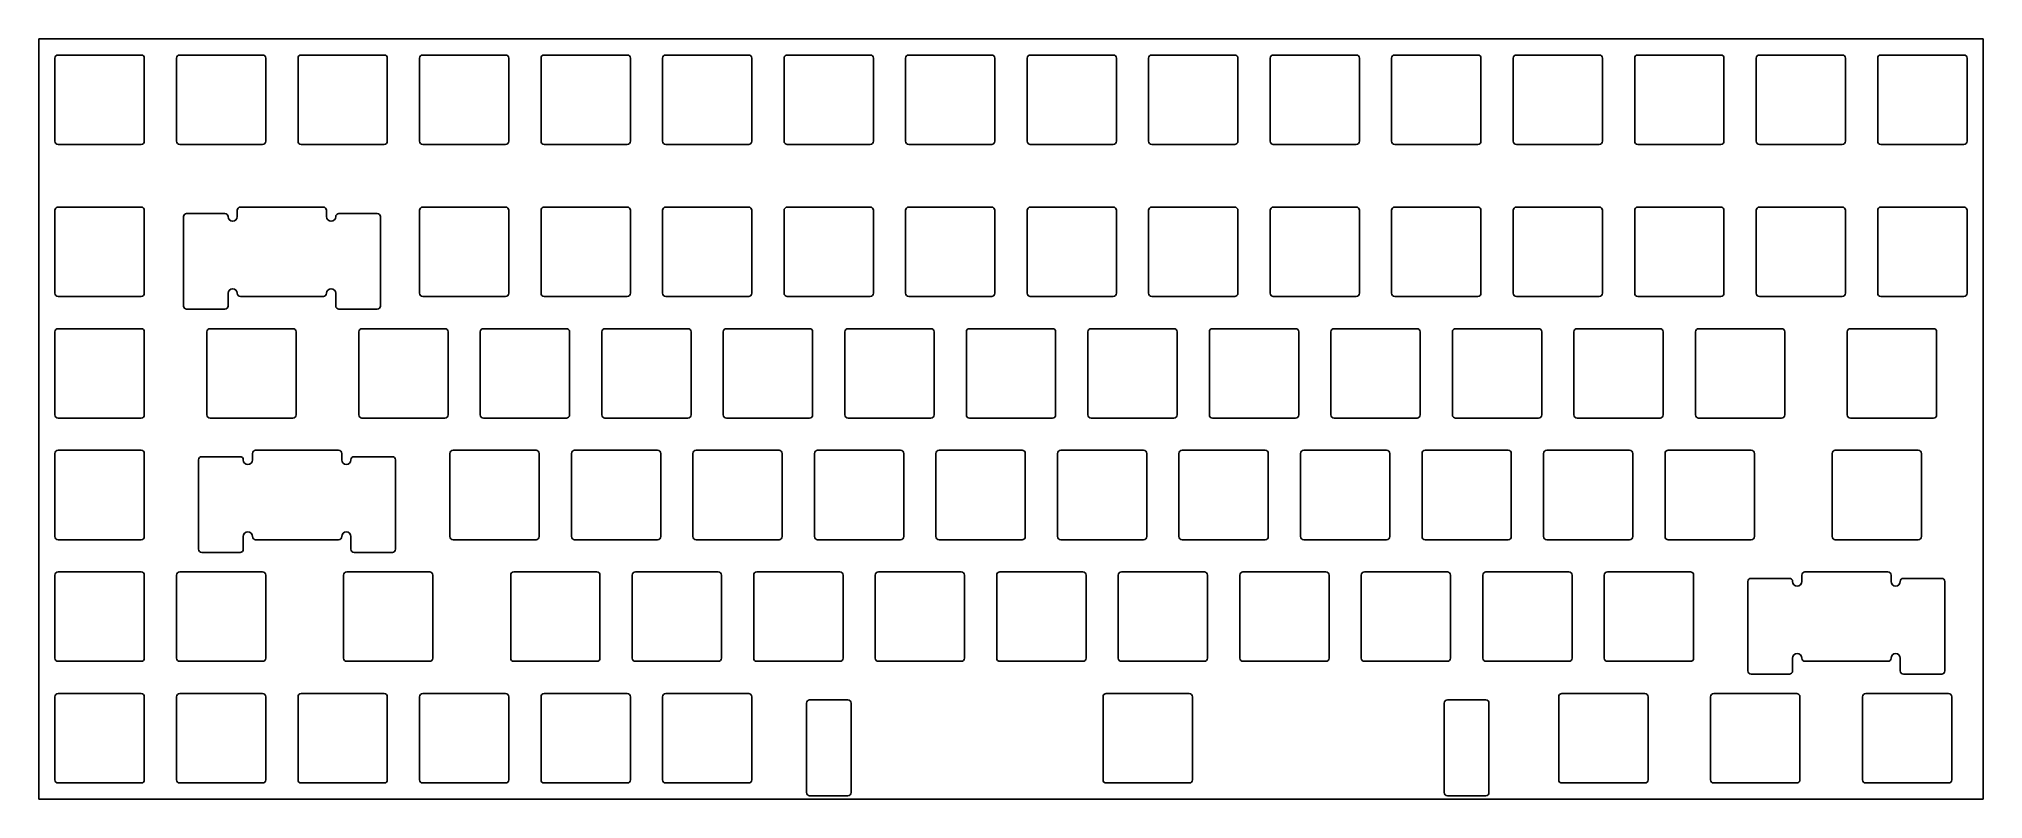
# Model space of a CAD drawing. Extents: x -152 to 152, y -60 to 60.
import ezdxf

# ---------------------------------------------------------------- set-up
doc = ezdxf.new("R2010")
doc.units = 0
doc.header["$MEASUREMENT"] = 0
doc.layers.add('MODELSKETCH_VISIBLE', color=7, linetype='CONTINUOUS')

msp = doc.modelspace()

# ---------------------------------------------------------------- linework, layer by layer
at = {"layer": 'MODELSKETCH_VISIBLE'}
for p, q in [((-152.4, -59.53125), (-152.4, 59.53125)), ((152.4, 59.53125), (-152.4, 59.53125)), ((152.4, -59.53125), (152.4, 59.53125)), ((-149.875, 56.50625), (-149.875, 43.50625)), ((-136.375, 57.00625), (-149.375, 57.00625)), ((-135.875, 56.50625), (-135.875, 43.50625)), ((-130.825, 56.50625), (-130.825, 43.50625)), ((-117.325, 57.00625), (-130.325, 57.00625)), ((-116.825, 56.50625), (-116.825, 43.50625)), ((-111.775, 56.50625), (-111.775, 43.50625)), ((-98.275, 57.00625), (-111.275, 57.00625)), ((-97.775, 56.50625), (-97.775, 43.50625)), ((-92.725, 56.50625), (-92.725, 43.50625)), ((-79.225, 57.00625), (-92.225, 57.00625)), ((-78.725, 56.50625), (-78.725, 43.50625)), ((-73.675, 56.50625), (-73.675, 43.50625)), ((-60.175, 57.00625), (-73.175, 57.00625)), ((-59.675, 56.50625), (-59.675, 43.50625)), ((-54.625, 56.50625), (-54.625, 43.50625)), ((-41.125, 57.00625), (-54.125, 57.00625)), ((-40.625, 56.50625), (-40.625, 43.50625)), ((-35.575, 56.50625), (-35.575, 43.50625)), ((-22.075, 57.00625), (-35.075, 57.00625)), ((-21.575, 56.50625), (-21.575, 43.50625)), ((-16.525, 56.50625), (-16.525, 43.50625)), ((-3.025, 57.00625), (-16.025, 57.00625)), ((-2.525, 56.50625), (-2.525, 43.50625)), ((2.525, 56.50625), (2.525, 43.50625)), ((16.025, 57.00625), (3.025, 57.00625)), ((16.525, 56.50625), (16.525, 43.50625)), ((21.575, 56.50625), (21.575, 43.50625)), ((35.075, 57.00625), (22.075, 57.00625)), ((35.575, 56.50625), (35.575, 43.50625)), ((40.625, 56.50625), (40.625, 43.50625)), ((54.125, 57.00625), (41.125, 57.00625)), ((54.625, 56.50625), (54.625, 43.50625)), ((59.675, 56.50625), (59.675, 43.50625)), ((73.175, 57.00625), (60.175, 57.00625)), ((73.675, 56.50625), (73.675, 43.50625)), ((78.725, 56.50625), (78.725, 43.50625)), ((92.225, 57.00625), (79.225, 57.00625)), ((92.725, 56.50625), (92.725, 43.50625)), ((97.775, 56.50625), (97.775, 43.50625)), ((111.275, 57.00625), (98.275, 57.00625)), ((111.775, 56.50625), (111.775, 43.50625)), ((116.825, 56.50625), (116.825, 43.50625)), ((130.325, 57.00625), (117.325, 57.00625)), ((130.825, 56.50625), (130.825, 43.50625)), ((135.875, 56.50625), (135.875, 43.50625)), ((149.375, 57.00625), (136.375, 57.00625)), ((149.875, 56.50625), (149.875, 43.50625)), ((-136.375, 43.00625), (-149.375, 43.00625)), ((-117.325, 43.00625), (-130.325, 43.00625)), ((-98.275, 43.00625), (-111.275, 43.00625)), ((-79.225, 43.00625), (-92.225, 43.00625)), ((-60.175, 43.00625), (-73.175, 43.00625)), ((-41.125, 43.00625), (-54.125, 43.00625)), ((-22.075, 43.00625), (-35.075, 43.00625)), ((-3.025, 43.00625), (-16.025, 43.00625)), ((16.025, 43.00625), (3.025, 43.00625)), ((35.075, 43.00625), (22.075, 43.00625)), ((54.125, 43.00625), (41.125, 43.00625)), ((73.175, 43.00625), (60.175, 43.00625)), ((92.225, 43.00625), (79.225, 43.00625)), ((111.275, 43.00625), (98.275, 43.00625)), ((130.325, 43.00625), (117.325, 43.00625)), ((149.375, 43.00625), (136.375, 43.00625)), ((-149.875, 32.69375), (-149.875, 19.69375)), ((-136.375, 33.19375), (-149.375, 33.19375)), ((-135.875, 32.69375), (-135.875, 19.69375)), ((-129.738, 31.69375), (-129.738, 17.69375)), ((-123.238, 32.19375), (-129.238, 32.19375)), ((-121.3, 32.69375), (-121.3, 31.69375)), ((-107.8, 33.19375), (-120.8, 33.19375)), ((-107.3, 32.69375), (-107.3, 31.69375)), ((-99.362, 32.19375), (-105.362, 32.19375)), ((-98.862, 31.69375), (-98.862, 17.69375)), ((-92.725, 32.69375), (-92.725, 19.69375)), ((-79.225, 33.19375), (-92.225, 33.19375)), ((-78.725, 32.69375), (-78.725, 19.69375)), ((-73.675, 32.69375), (-73.675, 19.69375)), ((-60.175, 33.19375), (-73.175, 33.19375)), ((-59.675, 32.69375), (-59.675, 19.69375)), ((-54.625, 32.69375), (-54.625, 19.69375)), ((-41.125, 33.19375), (-54.125, 33.19375)), ((-40.625, 32.69375), (-40.625, 19.69375)), ((-35.575, 32.69375), (-35.575, 19.69375)), ((-22.075, 33.19375), (-35.075, 33.19375)), ((-21.575, 32.69375), (-21.575, 19.69375)), ((-16.525, 32.69375), (-16.525, 19.69375)), ((-3.025, 33.19375), (-16.025, 33.19375)), ((-2.525, 32.69375), (-2.525, 19.69375)), ((2.525, 32.69375), (2.525, 19.69375)), ((16.025, 33.19375), (3.025, 33.19375)), ((16.525, 32.69375), (16.525, 19.69375)), ((21.575, 32.69375), (21.575, 19.69375)), ((35.075, 33.19375), (22.075, 33.19375)), ((35.575, 32.69375), (35.575, 19.69375)), ((40.625, 32.69375), (40.625, 19.69375)), ((54.125, 33.19375), (41.125, 33.19375)), ((54.625, 32.69375), (54.625, 19.69375)), ((59.675, 32.69375), (59.675, 19.69375)), ((73.175, 33.19375), (60.175, 33.19375)), ((73.675, 32.69375), (73.675, 19.69375)), ((78.725, 32.69375), (78.725, 19.69375)), ((92.225, 33.19375), (79.225, 33.19375)), ((92.725, 32.69375), (92.725, 19.69375)), ((97.775, 32.69375), (97.775, 19.69375)), ((111.275, 33.19375), (98.275, 33.19375)), ((111.775, 32.69375), (111.775, 19.69375)), ((116.825, 32.69375), (116.825, 19.69375)), ((130.325, 33.19375), (117.325, 33.19375)), ((130.825, 32.69375), (130.825, 19.69375)), ((135.875, 32.69375), (135.875, 19.69375)), ((149.375, 33.19375), (136.375, 33.19375)), ((149.875, 32.69375), (149.875, 19.69375)), ((-136.375, 19.19375), (-149.375, 19.19375)), ((-122.738, 19.69375), (-122.738, 17.69375)), ((-107.8, 19.19375), (-120.8, 19.19375)), ((-105.862, 19.69375), (-105.862, 17.69375)), ((-79.225, 19.19375), (-92.225, 19.19375)), ((-60.175, 19.19375), (-73.175, 19.19375)), ((-41.125, 19.19375), (-54.125, 19.19375)), ((-22.075, 19.19375), (-35.075, 19.19375)), ((-3.025, 19.19375), (-16.025, 19.19375)), ((16.025, 19.19375), (3.025, 19.19375)), ((35.075, 19.19375), (22.075, 19.19375)), ((54.125, 19.19375), (41.125, 19.19375)), ((73.175, 19.19375), (60.175, 19.19375)), ((92.225, 19.19375), (79.225, 19.19375)), ((111.275, 19.19375), (98.275, 19.19375)), ((130.325, 19.19375), (117.325, 19.19375)), ((149.375, 19.19375), (136.375, 19.19375)), ((-123.238, 17.19375), (-129.238, 17.19375)), ((-99.362, 17.19375), (-105.362, 17.19375)), ((-149.875, 13.64375), (-149.875, 0.64375)), ((-136.375, 14.14375), (-149.375, 14.14375)), ((-135.875, 13.64375), (-135.875, 0.64375)), ((-126.0625, 13.64375), (-126.0625, 0.64375)), ((-112.5625, 14.14375), (-125.5625, 14.14375)), ((-112.0625, 13.64375), (-112.0625, 0.64375)), ((-102.25, 13.64375), (-102.25, 0.64375)), ((-88.75, 14.14375), (-101.75, 14.14375)), ((-88.25, 13.64375), (-88.25, 0.64375)), ((-83.2, 13.64375), (-83.2, 0.64375)), ((-69.7, 14.14375), (-82.7, 14.14375)), ((-69.2, 13.64375), (-69.2, 0.64375)), ((-64.15, 13.64375), (-64.15, 0.64375)), ((-50.65, 14.14375), (-63.65, 14.14375)), ((-50.15, 13.64375), (-50.15, 0.64375)), ((-45.1, 13.64375), (-45.1, 0.64375)), ((-31.6, 14.14375), (-44.6, 14.14375)), ((-31.1, 13.64375), (-31.1, 0.64375)), ((-26.05, 13.64375), (-26.05, 0.64375)), ((-12.55, 14.14375), (-25.55, 14.14375)), ((-12.05, 13.64375), (-12.05, 0.64375)), ((-7, 13.64375), (-7, 0.64375)), ((6.5, 14.14375), (-6.5, 14.14375)), ((7, 13.64375), (7, 0.64375)), ((12.05, 13.64375), (12.05, 0.64375)), ((25.55, 14.14375), (12.55, 14.14375)), ((26.05, 13.64375), (26.05, 0.64375)), ((31.1, 13.64375), (31.1, 0.64375)), ((44.6, 14.14375), (31.6, 14.14375)), ((45.1, 13.64375), (45.1, 0.64375)), ((50.15, 13.64375), (50.15, 0.64375)), ((63.65, 14.14375), (50.65, 14.14375)), ((64.15, 13.64375), (64.15, 0.64375)), ((69.2, 13.64375), (69.2, 0.64375)), ((82.7, 14.14375), (69.7, 14.14375)), ((83.2, 13.64375), (83.2, 0.64375)), ((88.25, 13.64375), (88.25, 0.64375)), ((101.75, 14.14375), (88.75, 14.14375)), ((102.25, 13.64375), (102.25, 0.64375)), ((107.3, 13.64375), (107.3, 0.64375)), ((120.8, 14.14375), (107.8, 14.14375)), ((121.3, 13.64375), (121.3, 0.64375)), ((131.1125, 13.64375), (131.1125, 0.64375)), ((144.6125, 14.14375), (131.6125, 14.14375)), ((145.1125, 13.64375), (145.1125, 0.64375)), ((-136.375, 0.14375), (-149.375, 0.14375)), ((-112.5625, 0.14375), (-125.5625, 0.14375)), ((-88.75, 0.14375), (-101.75, 0.14375)), ((-69.7, 0.14375), (-82.7, 0.14375)), ((-50.65, 0.14375), (-63.65, 0.14375)), ((-31.6, 0.14375), (-44.6, 0.14375)), ((-12.55, 0.14375), (-25.55, 0.14375)), ((6.5, 0.14375), (-6.5, 0.14375)), ((25.55, 0.14375), (12.55, 0.14375)), ((44.6, 0.14375), (31.6, 0.14375)), ((63.65, 0.14375), (50.65, 0.14375)), ((82.7, 0.14375), (69.7, 0.14375)), ((101.75, 0.14375), (88.75, 0.14375)), ((120.8, 0.14375), (107.8, 0.14375)), ((144.6125, 0.14375), (131.6125, 0.14375)), ((-149.875, -5.40625), (-149.875, -18.40625)), ((-136.375, -4.90625), (-149.375, -4.90625)), ((-135.875, -5.40625), (-135.875, -18.40625)), ((-120.85675, -5.90625), (-126.85675, -5.90625)), ((-118.91875, -5.40625), (-118.91875, -6.40625)), ((-105.41875, -4.90625), (-118.41875, -4.90625)), ((-104.91875, -5.40625), (-104.91875, -6.40625)), ((-96.98075, -5.90625), (-102.98075, -5.90625)), ((-87.9625, -5.40625), (-87.9625, -18.40625)), ((-74.4625, -4.90625), (-87.4625, -4.90625)), ((-73.9625, -5.40625), (-73.9625, -18.40625)), ((-68.9125, -5.40625), (-68.9125, -18.40625)), ((-55.4125, -4.90625), (-68.4125, -4.90625)), ((-54.9125, -5.40625), (-54.9125, -18.40625)), ((-49.8625, -5.40625), (-49.8625, -18.40625)), ((-36.3625, -4.90625), (-49.3625, -4.90625)), ((-35.8625, -5.40625), (-35.8625, -18.40625)), ((-30.8125, -5.40625), (-30.8125, -18.40625)), ((-17.3125, -4.90625), (-30.3125, -4.90625)), ((-16.8125, -5.40625), (-16.8125, -18.40625)), ((-11.7625, -5.40625), (-11.7625, -18.40625)), ((1.7375, -4.90625), (-11.2625, -4.90625)), ((2.2375, -5.40625), (2.2375, -18.40625)), ((7.2875, -5.40625), (7.2875, -18.40625)), ((20.7875, -4.90625), (7.7875, -4.90625)), ((21.2875, -5.40625), (21.2875, -18.40625)), ((26.3375, -5.40625), (26.3375, -18.40625)), ((39.8375, -4.90625), (26.8375, -4.90625)), ((40.3375, -5.40625), (40.3375, -18.40625)), ((45.3875, -5.40625), (45.3875, -18.40625)), ((58.8875, -4.90625), (45.8875, -4.90625)), ((59.3875, -5.40625), (59.3875, -18.40625)), ((64.4375, -5.40625), (64.4375, -18.40625)), ((77.9375, -4.90625), (64.9375, -4.90625)), ((78.4375, -5.40625), (78.4375, -18.40625)), ((83.4875, -5.40625), (83.4875, -18.40625)), ((96.9875, -4.90625), (83.9875, -4.90625)), ((97.4875, -5.40625), (97.4875, -18.40625)), ((102.5375, -5.40625), (102.5375, -18.40625)), ((116.0375, -4.90625), (103.0375, -4.90625)), ((116.5375, -5.40625), (116.5375, -18.40625)), ((128.73125, -5.40625), (128.73125, -18.40625)), ((142.23125, -4.90625), (129.23125, -4.90625)), ((142.73125, -5.40625), (142.73125, -18.40625)), ((-127.35675, -6.40625), (-127.35675, -20.40625)), ((-96.48075, -6.40625), (-96.48075, -20.40625)), ((-136.375, -18.90625), (-149.375, -18.90625)), ((-120.85675, -20.90625), (-126.85675, -20.90625)), ((-120.35675, -18.40625), (-120.35675, -20.40625)), ((-105.41875, -18.90625), (-118.41875, -18.90625)), ((-103.48075, -18.40625), (-103.48075, -20.40625)), ((-96.98075, -20.90625), (-102.98075, -20.90625)), ((-74.4625, -18.90625), (-87.4625, -18.90625)), ((-55.4125, -18.90625), (-68.4125, -18.90625)), ((-36.3625, -18.90625), (-49.3625, -18.90625)), ((-17.3125, -18.90625), (-30.3125, -18.90625)), ((1.7375, -18.90625), (-11.2625, -18.90625)), ((20.7875, -18.90625), (7.7875, -18.90625)), ((39.8375, -18.90625), (26.8375, -18.90625)), ((58.8875, -18.90625), (45.8875, -18.90625)), ((77.9375, -18.90625), (64.9375, -18.90625)), ((96.9875, -18.90625), (83.9875, -18.90625)), ((116.0375, -18.90625), (103.0375, -18.90625)), ((142.23125, -18.90625), (129.23125, -18.90625)), ((-136.375, -23.95625), (-149.375, -23.95625)), ((-117.325, -23.95625), (-130.325, -23.95625)), ((-91.13125, -23.95625), (-104.13125, -23.95625)), ((-64.9375, -23.95625), (-77.9375, -23.95625)), ((-45.8875, -23.95625), (-58.8875, -23.95625)), ((-26.8375, -23.95625), (-39.8375, -23.95625)), ((-7.7875, -23.95625), (-20.7875, -23.95625)), ((11.2625, -23.95625), (-1.7375, -23.95625)), ((30.3125, -23.95625), (17.3125, -23.95625)), ((49.3625, -23.95625), (36.3625, -23.95625)), ((68.4125, -23.95625), (55.4125, -23.95625)), ((87.4625, -23.95625), (74.4625, -23.95625)), ((106.5125, -23.95625), (93.5125, -23.95625)), ((137.46875, -23.95625), (124.46875, -23.95625)), ((-149.875, -24.45625), (-149.875, -37.45625)), ((-135.875, -24.45625), (-135.875, -37.45625)), ((-130.825, -24.45625), (-130.825, -37.45625)), ((-116.825, -24.45625), (-116.825, -37.45625)), ((-104.63125, -24.45625), (-104.63125, -37.45625)), ((-90.63125, -24.45625), (-90.63125, -37.45625)), ((-78.4375, -24.45625), (-78.4375, -37.45625)), ((-64.4375, -24.45625), (-64.4375, -37.45625)), ((-59.3875, -24.45625), (-59.3875, -37.45625)), ((-45.3875, -24.45625), (-45.3875, -37.45625)), ((-40.3375, -24.45625), (-40.3375, -37.45625)), ((-26.3375, -24.45625), (-26.3375, -37.45625)), ((-21.2875, -24.45625), (-21.2875, -37.45625)), ((-7.2875, -24.45625), (-7.2875, -37.45625)), ((-2.2375, -24.45625), (-2.2375, -37.45625)), ((11.7625, -24.45625), (11.7625, -37.45625)), ((16.8125, -24.45625), (16.8125, -37.45625)), ((30.8125, -24.45625), (30.8125, -37.45625)), ((35.8625, -24.45625), (35.8625, -37.45625)), ((49.8625, -24.45625), (49.8625, -37.45625)), ((54.9125, -24.45625), (54.9125, -37.45625)), ((68.9125, -24.45625), (68.9125, -37.45625)), ((73.9625, -24.45625), (73.9625, -37.45625)), ((87.9625, -24.45625), (87.9625, -37.45625)), ((93.0125, -24.45625), (93.0125, -37.45625)), ((107.0125, -24.45625), (107.0125, -37.45625)), ((115.53075, -25.45625), (115.53075, -39.45625)), ((122.03075, -24.95625), (116.03075, -24.95625)), ((123.96875, -24.45625), (123.96875, -25.45625)), ((137.96875, -24.45625), (137.96875, -25.45625)), ((145.90675, -24.95625), (139.90675, -24.95625)), ((146.40675, -25.45625), (146.40675, -39.45625)), ((-136.375, -37.95625), (-149.375, -37.95625)), ((-117.325, -37.95625), (-130.325, -37.95625)), ((-91.13125, -37.95625), (-104.13125, -37.95625)), ((-64.9375, -37.95625), (-77.9375, -37.95625)), ((-45.8875, -37.95625), (-58.8875, -37.95625)), ((-26.8375, -37.95625), (-39.8375, -37.95625)), ((-7.7875, -37.95625), (-20.7875, -37.95625)), ((11.2625, -37.95625), (-1.7375, -37.95625)), ((30.3125, -37.95625), (17.3125, -37.95625)), ((49.3625, -37.95625), (36.3625, -37.95625)), ((68.4125, -37.95625), (55.4125, -37.95625)), ((87.4625, -37.95625), (74.4625, -37.95625)), ((106.5125, -37.95625), (93.5125, -37.95625)), ((122.53075, -39.45625), (122.53075, -37.45625)), ((137.46875, -37.95625), (124.46875, -37.95625)), ((139.40675, -37.45625), (139.40675, -39.45625)), ((122.03075, -39.95625), (116.03075, -39.95625)), ((145.90675, -39.95625), (139.90675, -39.95625)), ((-149.875, -43.50625), (-149.875, -56.50625)), ((-136.375, -43.00625), (-149.375, -43.00625)), ((-135.875, -43.50625), (-135.875, -56.50625)), ((-130.825, -43.50625), (-130.825, -56.50625)), ((-117.325, -43.00625), (-130.325, -43.00625)), ((-116.825, -43.50625), (-116.825, -56.50625)), ((-111.775, -43.50625), (-111.775, -56.50625)), ((-98.275, -43.00625), (-111.275, -43.00625)), ((-97.775, -43.50625), (-97.775, -56.50625)), ((-92.725, -43.50625), (-92.725, -56.50625)), ((-79.225, -43.00625), (-92.225, -43.00625)), ((-78.725, -43.50625), (-78.725, -56.50625)), ((-73.675, -43.50625), (-73.675, -56.50625)), ((-60.175, -43.00625), (-73.175, -43.00625)), ((-59.675, -43.50625), (-59.675, -56.50625)), ((-54.625, -43.50625), (-54.625, -56.50625)), ((-41.125, -43.00625), (-54.125, -43.00625)), ((-40.625, -43.50625), (-40.625, -56.50625)), ((-32.06875, -44.50625), (-32.06875, -58.50625)), ((-25.56875, -44.00625), (-31.56875, -44.00625)), ((-25.06875, -44.50625), (-25.06875, -58.50625)), ((14.43125, -43.50625), (14.43125, -56.50625)), ((27.93125, -43.00625), (14.93125, -43.00625)), ((28.43125, -43.50625), (28.43125, -56.50625)), ((67.93125, -44.50625), (67.93125, -58.50625)), ((74.43125, -44.00625), (68.43125, -44.00625)), ((74.93125, -44.50625), (74.93125, -58.50625)), ((85.86875, -43.50625), (85.86875, -56.50625)), ((99.36875, -43.00625), (86.36875, -43.00625)), ((99.86875, -43.50625), (99.86875, -56.50625)), ((109.68125, -43.50625), (109.68125, -56.50625)), ((123.18125, -43.00625), (110.18125, -43.00625)), ((123.68125, -43.50625), (123.68125, -56.50625)), ((133.49375, -43.50625), (133.49375, -56.50625)), ((146.99375, -43.00625), (133.99375, -43.00625)), ((147.49375, -43.50625), (147.49375, -56.50625)), ((-136.375, -57.00625), (-149.375, -57.00625)), ((-117.325, -57.00625), (-130.325, -57.00625)), ((-98.275, -57.00625), (-111.275, -57.00625)), ((-79.225, -57.00625), (-92.225, -57.00625)), ((-60.175, -57.00625), (-73.175, -57.00625)), ((-41.125, -57.00625), (-54.125, -57.00625)), ((27.93125, -57.00625), (14.93125, -57.00625)), ((99.36875, -57.00625), (86.36875, -57.00625)), ((123.18125, -57.00625), (110.18125, -57.00625)), ((146.99375, -57.00625), (133.99375, -57.00625)), ((152.4, -59.53125), (-152.4, -59.53125)), ((-25.56875, -59.00625), (-31.56875, -59.00625)), ((74.43125, -59.00625), (68.43125, -59.00625))]:
    msp.add_line(p, q, dxfattribs=at)
for centre, radius, start, end in [((-149.375, 56.50625), 0.5, 90, 180), ((-136.375, 56.50625), 0.5, 0, 90), ((-130.325, 56.50625), 0.5, 90, 180), ((-117.325, 56.50625), 0.5, 0, 90), ((-111.275, 56.50625), 0.5, 90, 180), ((-98.275, 56.50625), 0.5, 0, 90), ((-92.225, 56.50625), 0.5, 90, 180), ((-79.225, 56.50625), 0.5, 0, 90), ((-73.175, 56.50625), 0.5, 90, 180), ((-60.175, 56.50625), 0.5, 0, 90), ((-54.125, 56.50625), 0.5, 90, 180), ((-41.125, 56.50625), 0.5, 0, 90), ((-35.075, 56.50625), 0.5, 90, 180), ((-22.075, 56.50625), 0.5, 0, 90), ((-16.025, 56.50625), 0.5, 90, 180), ((-3.025, 56.50625), 0.5, 0, 90), ((3.025, 56.50625), 0.5, 90, 180), ((16.025, 56.50625), 0.5, 0, 90), ((22.075, 56.50625), 0.5, 90, 180), ((35.075, 56.50625), 0.5, 0, 90), ((41.125, 56.50625), 0.5, 90, 180), ((54.125, 56.50625), 0.5, 0, 90), ((60.175, 56.50625), 0.5, 90, 180), ((73.175, 56.50625), 0.5, 0, 90), ((79.225, 56.50625), 0.5, 90, 180), ((92.225, 56.50625), 0.5, 0, 90), ((98.275, 56.50625), 0.5, 90, 180), ((111.275, 56.50625), 0.5, 0, 90), ((117.325, 56.50625), 0.5, 90, 180), ((130.325, 56.50625), 0.5, 0, 90), ((136.375, 56.50625), 0.5, 90, 180), ((149.375, 56.50625), 0.5, 0, 90), ((-149.375, 43.50625), 0.5, 180, 270), ((-136.375, 43.50625), 0.5, 270, 0), ((-130.325, 43.50625), 0.5, 180, 270), ((-117.325, 43.50625), 0.5, 270, 0), ((-111.275, 43.50625), 0.5, 180, 270), ((-98.275, 43.50625), 0.5, 270, 0), ((-92.225, 43.50625), 0.5, 180, 270), ((-79.225, 43.50625), 0.5, 270, 0), ((-73.175, 43.50625), 0.5, 180, 270), ((-60.175, 43.50625), 0.5, 270, 0), ((-54.125, 43.50625), 0.5, 180, 270), ((-41.125, 43.50625), 0.5, 270, 0), ((-35.075, 43.50625), 0.5, 180, 270), ((-22.075, 43.50625), 0.5, 270, 0), ((-16.025, 43.50625), 0.5, 180, 270), ((-3.025, 43.50625), 0.5, 270, 0), ((3.025, 43.50625), 0.5, 180, 270), ((16.025, 43.50625), 0.5, 270, 0), ((22.075, 43.50625), 0.5, 180, 270), ((35.075, 43.50625), 0.5, 270, 0), ((41.125, 43.50625), 0.5, 180, 270), ((54.125, 43.50625), 0.5, 270, 0), ((60.175, 43.50625), 0.5, 180, 270), ((73.175, 43.50625), 0.5, 270, 0), ((79.225, 43.50625), 0.5, 180, 270), ((92.225, 43.50625), 0.5, 270, 0), ((98.275, 43.50625), 0.5, 180, 270), ((111.275, 43.50625), 0.5, 270, 0), ((117.325, 43.50625), 0.5, 180, 270), ((130.325, 43.50625), 0.5, 270, 0), ((136.375, 43.50625), 0.5, 180, 270), ((149.375, 43.50625), 0.5, 270, 0), ((-149.375, 32.69375), 0.5, 90, 180), ((-136.375, 32.69375), 0.5, 0, 90), ((-129.238, 31.69375), 0.5, 90, 180), ((-123.238, 31.69375), 0.5, 0, 90), ((-122.019, 31.69375), 0.719, 180, 0), ((-120.8, 32.69375), 0.5, 90, 180), ((-107.8, 32.69375), 0.5, 0, 90), ((-106.581, 31.69375), 0.719, 180, 0), ((-105.362, 31.69375), 0.5, 90, 180), ((-99.362, 31.69375), 0.5, 0, 90), ((-92.225, 32.69375), 0.5, 90, 180), ((-79.225, 32.69375), 0.5, 0, 90), ((-73.175, 32.69375), 0.5, 90, 180), ((-60.175, 32.69375), 0.5, 0, 90), ((-54.125, 32.69375), 0.5, 90, 180), ((-41.125, 32.69375), 0.5, 0, 90), ((-35.075, 32.69375), 0.5, 90, 180), ((-22.075, 32.69375), 0.5, 0, 90), ((-16.025, 32.69375), 0.5, 90, 180), ((-3.025, 32.69375), 0.5, 0, 90), ((3.025, 32.69375), 0.5, 90, 180), ((16.025, 32.69375), 0.5, 0, 90), ((22.075, 32.69375), 0.5, 90, 180), ((35.075, 32.69375), 0.5, 0, 90), ((41.125, 32.69375), 0.5, 90, 180), ((54.125, 32.69375), 0.5, 0, 90), ((60.175, 32.69375), 0.5, 90, 180), ((73.175, 32.69375), 0.5, 0, 90), ((79.225, 32.69375), 0.5, 90, 180), ((92.225, 32.69375), 0.5, 0, 90), ((98.275, 32.69375), 0.5, 90, 180), ((111.275, 32.69375), 0.5, 0, 90), ((117.325, 32.69375), 0.5, 90, 180), ((130.325, 32.69375), 0.5, 0, 90), ((136.375, 32.69375), 0.5, 90, 180), ((149.375, 32.69375), 0.5, 0, 90), ((-149.375, 19.69375), 0.5, 180, 270), ((-136.375, 19.69375), 0.5, 270, 0), ((-122.019, 19.69375), 0.719, 0, 180), ((-120.8, 19.69375), 0.5, 180, 270), ((-107.8, 19.69375), 0.5, 270, 0), ((-106.581, 19.69375), 0.719, 0, 180), ((-92.225, 19.69375), 0.5, 180, 270), ((-79.225, 19.69375), 0.5, 270, 0), ((-73.175, 19.69375), 0.5, 180, 270), ((-60.175, 19.69375), 0.5, 270, 0), ((-54.125, 19.69375), 0.5, 180, 270), ((-41.125, 19.69375), 0.5, 270, 0), ((-35.075, 19.69375), 0.5, 180, 270), ((-22.075, 19.69375), 0.5, 270, 0), ((-16.025, 19.69375), 0.5, 180, 270), ((-3.025, 19.69375), 0.5, 270, 0), ((3.025, 19.69375), 0.5, 180, 270), ((16.025, 19.69375), 0.5, 270, 0), ((22.075, 19.69375), 0.5, 180, 270), ((35.075, 19.69375), 0.5, 270, 0), ((41.125, 19.69375), 0.5, 180, 270), ((54.125, 19.69375), 0.5, 270, 0), ((60.175, 19.69375), 0.5, 180, 270), ((73.175, 19.69375), 0.5, 270, 0), ((79.225, 19.69375), 0.5, 180, 270), ((92.225, 19.69375), 0.5, 270, 0), ((98.275, 19.69375), 0.5, 180, 270), ((111.275, 19.69375), 0.5, 270, 0), ((117.325, 19.69375), 0.5, 180, 270), ((130.325, 19.69375), 0.5, 270, 0), ((136.375, 19.69375), 0.5, 180, 270), ((149.375, 19.69375), 0.5, 270, 0), ((-129.238, 17.69375), 0.5, 180, 270), ((-123.238, 17.69375), 0.5, 270, 0), ((-105.362, 17.69375), 0.5, 180, 270), ((-99.362, 17.69375), 0.5, 270, 0), ((-149.375, 13.64375), 0.5, 90, 180), ((-136.375, 13.64375), 0.5, 0, 90), ((-125.5625, 13.64375), 0.5, 90, 180), ((-112.5625, 13.64375), 0.5, 0, 90), ((-101.75, 13.64375), 0.5, 90, 180), ((-88.75, 13.64375), 0.5, 0, 90), ((-82.7, 13.64375), 0.5, 90, 180), ((-69.7, 13.64375), 0.5, 0, 90), ((-63.65, 13.64375), 0.5, 90, 180), ((-50.65, 13.64375), 0.5, 0, 90), ((-44.6, 13.64375), 0.5, 90, 180), ((-31.6, 13.64375), 0.5, 0, 90), ((-25.55, 13.64375), 0.5, 90, 180), ((-12.55, 13.64375), 0.5, 0, 90), ((-6.5, 13.64375), 0.5, 90, 180), ((6.5, 13.64375), 0.5, 0, 90), ((12.55, 13.64375), 0.5, 90, 180), ((25.55, 13.64375), 0.5, 0, 90), ((31.6, 13.64375), 0.5, 90, 180), ((44.6, 13.64375), 0.5, 0, 90), ((50.65, 13.64375), 0.5, 90, 180), ((63.65, 13.64375), 0.5, 0, 90), ((69.7, 13.64375), 0.5, 90, 180), ((82.7, 13.64375), 0.5, 0, 90), ((88.75, 13.64375), 0.5, 90, 180), ((101.75, 13.64375), 0.5, 0, 90), ((107.8, 13.64375), 0.5, 90, 180), ((120.8, 13.64375), 0.5, 0, 90), ((131.6125, 13.64375), 0.5, 90, 180), ((144.6125, 13.64375), 0.5, 0, 90), ((-149.375, 0.64375), 0.5, 180, 270), ((-136.375, 0.64375), 0.5, 270, 0), ((-125.5625, 0.64375), 0.5, 180, 270), ((-112.5625, 0.64375), 0.5, 270, 0), ((-101.75, 0.64375), 0.5, 180, 270), ((-88.75, 0.64375), 0.5, 270, 0), ((-82.7, 0.64375), 0.5, 180, 270), ((-69.7, 0.64375), 0.5, 270, 0), ((-63.65, 0.64375), 0.5, 180, 270), ((-50.65, 0.64375), 0.5, 270, 0), ((-44.6, 0.64375), 0.5, 180, 270), ((-31.6, 0.64375), 0.5, 270, 0), ((-25.55, 0.64375), 0.5, 180, 270), ((-12.55, 0.64375), 0.5, 270, 0), ((-6.5, 0.64375), 0.5, 180, 270), ((6.5, 0.64375), 0.5, 270, 0), ((12.55, 0.64375), 0.5, 180, 270), ((25.55, 0.64375), 0.5, 270, 0), ((31.6, 0.64375), 0.5, 180, 270), ((44.6, 0.64375), 0.5, 270, 0), ((50.65, 0.64375), 0.5, 180, 270), ((63.65, 0.64375), 0.5, 270, 0), ((69.7, 0.64375), 0.5, 180, 270), ((82.7, 0.64375), 0.5, 270, 0), ((88.75, 0.64375), 0.5, 180, 270), ((101.75, 0.64375), 0.5, 270, 0), ((107.8, 0.64375), 0.5, 180, 270), ((120.8, 0.64375), 0.5, 270, 0), ((131.6125, 0.64375), 0.5, 180, 270), ((144.6125, 0.64375), 0.5, 270, 0), ((-149.375, -5.40625), 0.5, 90, 180), ((-136.375, -5.40625), 0.5, 0, 90), ((-126.85675, -6.40625), 0.5, 90, 180), ((-120.85675, -6.40625), 0.5, 0, 90), ((-118.41875, -5.40625), 0.5, 90, 180), ((-105.41875, -5.40625), 0.5, 0, 90), ((-102.98075, -6.40625), 0.5, 90, 180), ((-96.98075, -6.40625), 0.5, 0, 90), ((-87.4625, -5.40625), 0.5, 90, 180), ((-74.4625, -5.40625), 0.5, 0, 90), ((-68.4125, -5.40625), 0.5, 90, 180), ((-55.4125, -5.40625), 0.5, 0, 90), ((-49.3625, -5.40625), 0.5, 90, 180), ((-36.3625, -5.40625), 0.5, 0, 90), ((-30.3125, -5.40625), 0.5, 90, 180), ((-17.3125, -5.40625), 0.5, 0, 90), ((-11.2625, -5.40625), 0.5, 90, 180), ((1.7375, -5.40625), 0.5, 0, 90), ((7.7875, -5.40625), 0.5, 90, 180), ((20.7875, -5.40625), 0.5, 0, 90), ((26.8375, -5.40625), 0.5, 90, 180), ((39.8375, -5.40625), 0.5, 0, 90), ((45.8875, -5.40625), 0.5, 90, 180), ((58.8875, -5.40625), 0.5, 0, 90), ((64.9375, -5.40625), 0.5, 90, 180), ((77.9375, -5.40625), 0.5, 0, 90), ((83.9875, -5.40625), 0.5, 90, 180), ((96.9875, -5.40625), 0.5, 0, 90), ((103.0375, -5.40625), 0.5, 90, 180), ((116.0375, -5.40625), 0.5, 0, 90), ((129.23125, -5.40625), 0.5, 90, 180), ((142.23125, -5.40625), 0.5, 0, 90), ((-119.63775, -6.40625), 0.719, 180, 0), ((-104.19975, -6.40625), 0.719, 180, 0), ((-119.63775, -18.40625), 0.719, 0, 180), ((-104.19975, -18.40625), 0.719, 0, 180), ((-149.375, -18.40625), 0.5, 180, 270), ((-136.375, -18.40625), 0.5, 270, 0), ((-126.85675, -20.40625), 0.5, 180, 270), ((-120.85675, -20.40625), 0.5, 270, 0), ((-118.41875, -18.40625), 0.5, 180, 270), ((-105.41875, -18.40625), 0.5, 270, 0), ((-102.98075, -20.40625), 0.5, 180, 270), ((-96.98075, -20.40625), 0.5, 270, 0), ((-87.4625, -18.40625), 0.5, 180, 270), ((-74.4625, -18.40625), 0.5, 270, 0), ((-68.4125, -18.40625), 0.5, 180, 270), ((-55.4125, -18.40625), 0.5, 270, 0), ((-49.3625, -18.40625), 0.5, 180, 270), ((-36.3625, -18.40625), 0.5, 270, 0), ((-30.3125, -18.40625), 0.5, 180, 270), ((-17.3125, -18.40625), 0.5, 270, 0), ((-11.2625, -18.40625), 0.5, 180, 270), ((1.7375, -18.40625), 0.5, 270, 0), ((7.7875, -18.40625), 0.5, 180, 270), ((20.7875, -18.40625), 0.5, 270, 0), ((26.8375, -18.40625), 0.5, 180, 270), ((39.8375, -18.40625), 0.5, 270, 0), ((45.8875, -18.40625), 0.5, 180, 270), ((58.8875, -18.40625), 0.5, 270, 0), ((64.9375, -18.40625), 0.5, 180, 270), ((77.9375, -18.40625), 0.5, 270, 0), ((83.9875, -18.40625), 0.5, 180, 270), ((96.9875, -18.40625), 0.5, 270, 0), ((103.0375, -18.40625), 0.5, 180, 270), ((116.0375, -18.40625), 0.5, 270, 0), ((129.23125, -18.40625), 0.5, 180, 270), ((142.23125, -18.40625), 0.5, 270, 0), ((-149.375, -24.45625), 0.5, 90, 180), ((-136.375, -24.45625), 0.5, 0, 90), ((-130.325, -24.45625), 0.5, 90, 180), ((-117.325, -24.45625), 0.5, 0, 90), ((-104.13125, -24.45625), 0.5, 90, 180), ((-91.13125, -24.45625), 0.5, 0, 90), ((-77.9375, -24.45625), 0.5, 90, 180), ((-64.9375, -24.45625), 0.5, 0, 90), ((-58.8875, -24.45625), 0.5, 90, 180), ((-45.8875, -24.45625), 0.5, 0, 90), ((-39.8375, -24.45625), 0.5, 90, 180), ((-26.8375, -24.45625), 0.5, 0, 90), ((-20.7875, -24.45625), 0.5, 90, 180), ((-7.7875, -24.45625), 0.5, 0, 90), ((-1.7375, -24.45625), 0.5, 90, 180), ((11.2625, -24.45625), 0.5, 0, 90), ((17.3125, -24.45625), 0.5, 90, 180), ((30.3125, -24.45625), 0.5, 0, 90), ((36.3625, -24.45625), 0.5, 90, 180), ((49.3625, -24.45625), 0.5, 0, 90), ((55.4125, -24.45625), 0.5, 90, 180), ((68.4125, -24.45625), 0.5, 0, 90), ((74.4625, -24.45625), 0.5, 90, 180), ((87.4625, -24.45625), 0.5, 0, 90), ((93.5125, -24.45625), 0.5, 90, 180), ((106.5125, -24.45625), 0.5, 0, 90), ((124.46875, -24.45625), 0.5, 90, 180), ((137.46875, -24.45625), 0.5, 0, 90), ((116.03075, -25.45625), 0.5, 90, 180), ((122.03075, -25.45625), 0.5, 0, 90), ((123.24975, -25.45625), 0.719, 180, 0), ((138.68775, -25.45625), 0.719, 180, 0), ((139.90675, -25.45625), 0.5, 90, 180), ((145.90675, -25.45625), 0.5, 0, 90), ((-149.375, -37.45625), 0.5, 180, 270), ((-136.375, -37.45625), 0.5, 270, 0), ((-130.325, -37.45625), 0.5, 180, 270), ((-117.325, -37.45625), 0.5, 270, 0), ((-104.13125, -37.45625), 0.5, 180, 270), ((-91.13125, -37.45625), 0.5, 270, 0), ((-77.9375, -37.45625), 0.5, 180, 270), ((-64.9375, -37.45625), 0.5, 270, 0), ((-58.8875, -37.45625), 0.5, 180, 270), ((-45.8875, -37.45625), 0.5, 270, 0), ((-39.8375, -37.45625), 0.5, 180, 270), ((-26.8375, -37.45625), 0.5, 270, 0), ((-20.7875, -37.45625), 0.5, 180, 270), ((-7.7875, -37.45625), 0.5, 270, 0), ((-1.7375, -37.45625), 0.5, 180, 270), ((11.2625, -37.45625), 0.5, 270, 0), ((17.3125, -37.45625), 0.5, 180, 270), ((30.3125, -37.45625), 0.5, 270, 0), ((36.3625, -37.45625), 0.5, 180, 270), ((49.3625, -37.45625), 0.5, 270, 0), ((55.4125, -37.45625), 0.5, 180, 270), ((68.4125, -37.45625), 0.5, 270, 0), ((74.4625, -37.45625), 0.5, 180, 270), ((87.4625, -37.45625), 0.5, 270, 0), ((93.5125, -37.45625), 0.5, 180, 270), ((106.5125, -37.45625), 0.5, 270, 0), ((116.03075, -39.45625), 0.5, 180, 270), ((122.03075, -39.45625), 0.5, 270, 0), ((123.24975, -37.45625), 0.719, 0, 180), ((124.46875, -37.45625), 0.5, 180, 270), ((137.46875, -37.45625), 0.5, 270, 0), ((138.68775, -37.45625), 0.719, 0, 180), ((139.90675, -39.45625), 0.5, 180, 270), ((145.90675, -39.45625), 0.5, 270, 0), ((-149.375, -43.50625), 0.5, 90, 180), ((-136.375, -43.50625), 0.5, 0, 90), ((-130.325, -43.50625), 0.5, 90, 180), ((-117.325, -43.50625), 0.5, 0, 90), ((-111.275, -43.50625), 0.5, 90, 180), ((-98.275, -43.50625), 0.5, 0, 90), ((-92.225, -43.50625), 0.5, 90, 180), ((-79.225, -43.50625), 0.5, 0, 90), ((-73.175, -43.50625), 0.5, 90, 180), ((-60.175, -43.50625), 0.5, 0, 90), ((-54.125, -43.50625), 0.5, 90, 180), ((-41.125, -43.50625), 0.5, 0, 90), ((-31.56875, -44.50625), 0.5, 90, 180), ((-25.56875, -44.50625), 0.5, 0, 90), ((14.93125, -43.50625), 0.5, 90, 180), ((27.93125, -43.50625), 0.5, 0, 90), ((68.43125, -44.50625), 0.5, 90, 180), ((74.43125, -44.50625), 0.5, 0, 90), ((86.36875, -43.50625), 0.5, 90, 180), ((99.36875, -43.50625), 0.5, 0, 90), ((110.18125, -43.50625), 0.5, 90, 180), ((123.18125, -43.50625), 0.5, 0, 90), ((133.99375, -43.50625), 0.5, 90, 180), ((146.99375, -43.50625), 0.5, 0, 90), ((-149.375, -56.50625), 0.5, 180, 270), ((-136.375, -56.50625), 0.5, 270, 0), ((-130.325, -56.50625), 0.5, 180, 270), ((-117.325, -56.50625), 0.5, 270, 0), ((-111.275, -56.50625), 0.5, 180, 270), ((-98.275, -56.50625), 0.5, 270, 0), ((-92.225, -56.50625), 0.5, 180, 270), ((-79.225, -56.50625), 0.5, 270, 0), ((-73.175, -56.50625), 0.5, 180, 270), ((-60.175, -56.50625), 0.5, 270, 0), ((-54.125, -56.50625), 0.5, 180, 270), ((-41.125, -56.50625), 0.5, 270, 0), ((14.93125, -56.50625), 0.5, 180, 270), ((27.93125, -56.50625), 0.5, 270, 0), ((86.36875, -56.50625), 0.5, 180, 270), ((99.36875, -56.50625), 0.5, 270, 0), ((110.18125, -56.50625), 0.5, 180, 270), ((123.18125, -56.50625), 0.5, 270, 0), ((133.99375, -56.50625), 0.5, 180, 270), ((146.99375, -56.50625), 0.5, 270, 0), ((-31.56875, -58.50625), 0.5, 180, 270), ((-25.56875, -58.50625), 0.5, 270, 0), ((68.43125, -58.50625), 0.5, 180, 270), ((74.43125, -58.50625), 0.5, 270, 0)]:
    msp.add_arc(centre, radius, start, end, dxfattribs=at)

doc.saveas('drawing.dxf')
